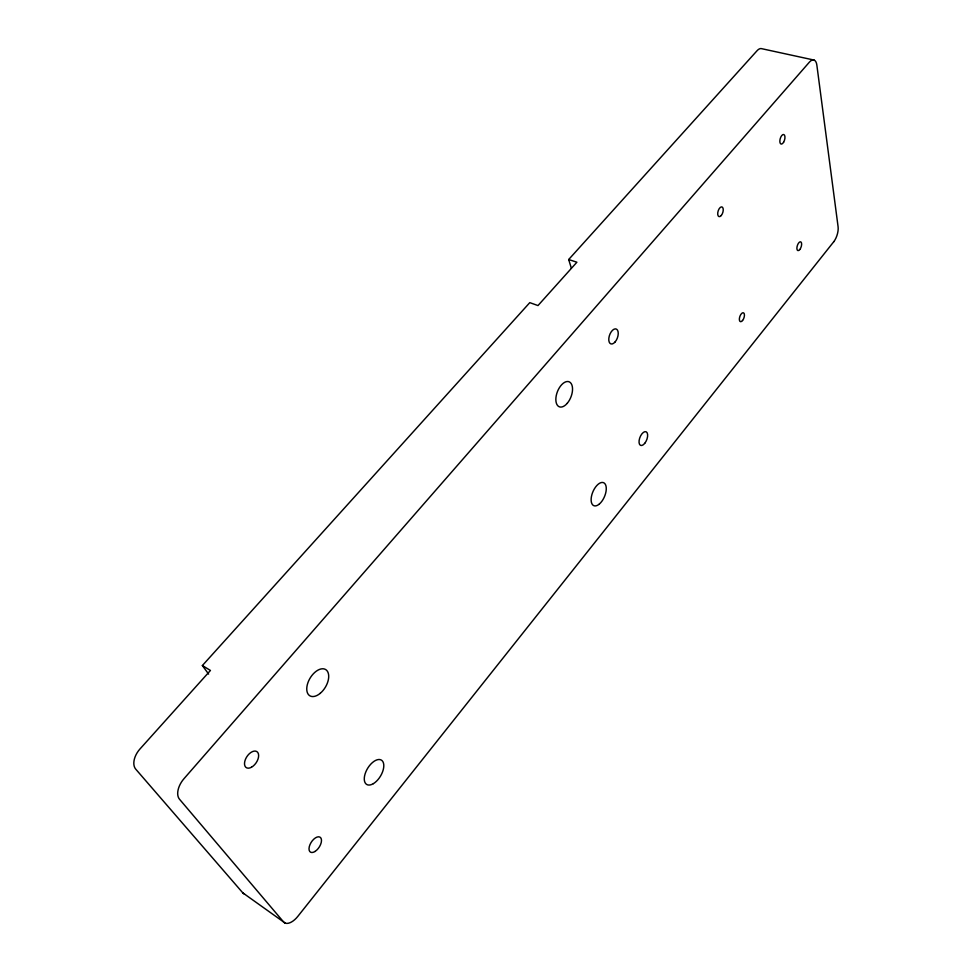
<?xml version="1.0" encoding="UTF-8"?>
<svg xmlns="http://www.w3.org/2000/svg" width="972" height="972" viewBox="0 0 972 972"><rect width="100%" height="100%" fill="white"/><g stroke="black" fill="none" stroke-linecap="round" stroke-linejoin="round"><path stroke-width="1.46" d="M208.615 674.094L202.37 665.553L529.776 302.644L537.99 305.56L576.894 262.221L568.681 259.524L757.054 50.726A12.223 5.844 -76 0 1 761.914 48.734L814.123 60.082M202.37 665.553L210.45 670.461L139.968 748.987A16.439 10.109 -53.3 0 0 135.716 769.131L242.793 892.855L285.233 923.121M568.681 259.524L571.329 268.175M244.47 894.046A14.629 7.825 -55 0 1 242.793 892.855M833.697 241.809L297.845 916.353A14.932 7.63 -55.7 0 1 283.593 921.966L179.504 799.227A16.816 9.927 -54.2 0 1 183.987 778.693L809.372 62.159A12.49 5.638 -75.4 0 1 816.845 65.051L838.095 226.804A11.117 4.726 -72.4 0 1 833.697 241.809M615.094 341.962A7.898 4.155 -70.3 0 0 616.576 329.192A7.898 4.155 -70.3 0 0 608.849 338.171A7.898 4.155 -70.3 0 0 615.094 341.962M644.715 443.366A7.339 3.609 -68.3 0 0 646.198 431.823A7.339 3.609 -68.3 0 0 639.114 440.547A7.339 3.609 -68.3 0 0 644.715 443.366M251.469 767.236A9.599 5.553 -56.2 0 0 257.75 752.437A9.599 5.553 -56.2 0 0 245.515 759.181A9.599 5.553 -56.2 0 0 251.469 767.236M315.001 851.472A8.894 4.678 -56.8 0 0 320.772 837.84A8.894 4.678 -56.8 0 0 309.971 844.644A8.894 4.678 -56.8 0 0 315.001 851.472M721.236 215.529A5.054 2.454 -73 0 0 722.403 207.182A5.054 2.454 -73 0 0 717.786 212.564A5.054 2.454 -73 0 0 721.236 215.529M742.559 320.505A4.678 2.163 -71 0 0 743.702 312.935A4.678 2.163 -71 0 0 739.425 318.209A4.678 2.163 -71 0 0 742.559 320.505M783.626 142.204A4.945 2.272 -74.3 0 0 783.76 134.525A4.945 2.272 -74.3 0 0 779.836 141.11A4.945 2.272 -74.3 0 0 783.626 142.204M599.36 504.018A12.49 6.282 -66.9 0 0 604.912 483.704A12.49 6.282 -66.9 0 0 591.839 494.821A12.49 6.282 -66.9 0 0 599.36 504.018M567.186 403.368A13.45 7.278 -68.7 0 0 569.446 381.935A13.45 7.278 -68.7 0 0 555.948 397.572A13.45 7.278 -68.7 0 0 567.186 403.368M373.394 783.639A14.228 7.521 -58.9 0 0 382.798 761.513A14.228 7.521 -58.9 0 0 365.909 771.695A14.228 7.521 -58.9 0 0 373.394 783.639M320.104 693.425A15.333 8.894 -58.9 0 0 325.839 669.659A15.333 8.894 -58.9 0 0 307.261 684.908A15.333 8.894 -58.9 0 0 320.104 693.425M799.786 249.537A4.581 2.017 -72.2 0 0 801.013 242.04A4.581 2.017 -72.2 0 0 796.991 246.997A4.581 2.017 -72.2 0 0 799.786 249.537"/></g></svg>
